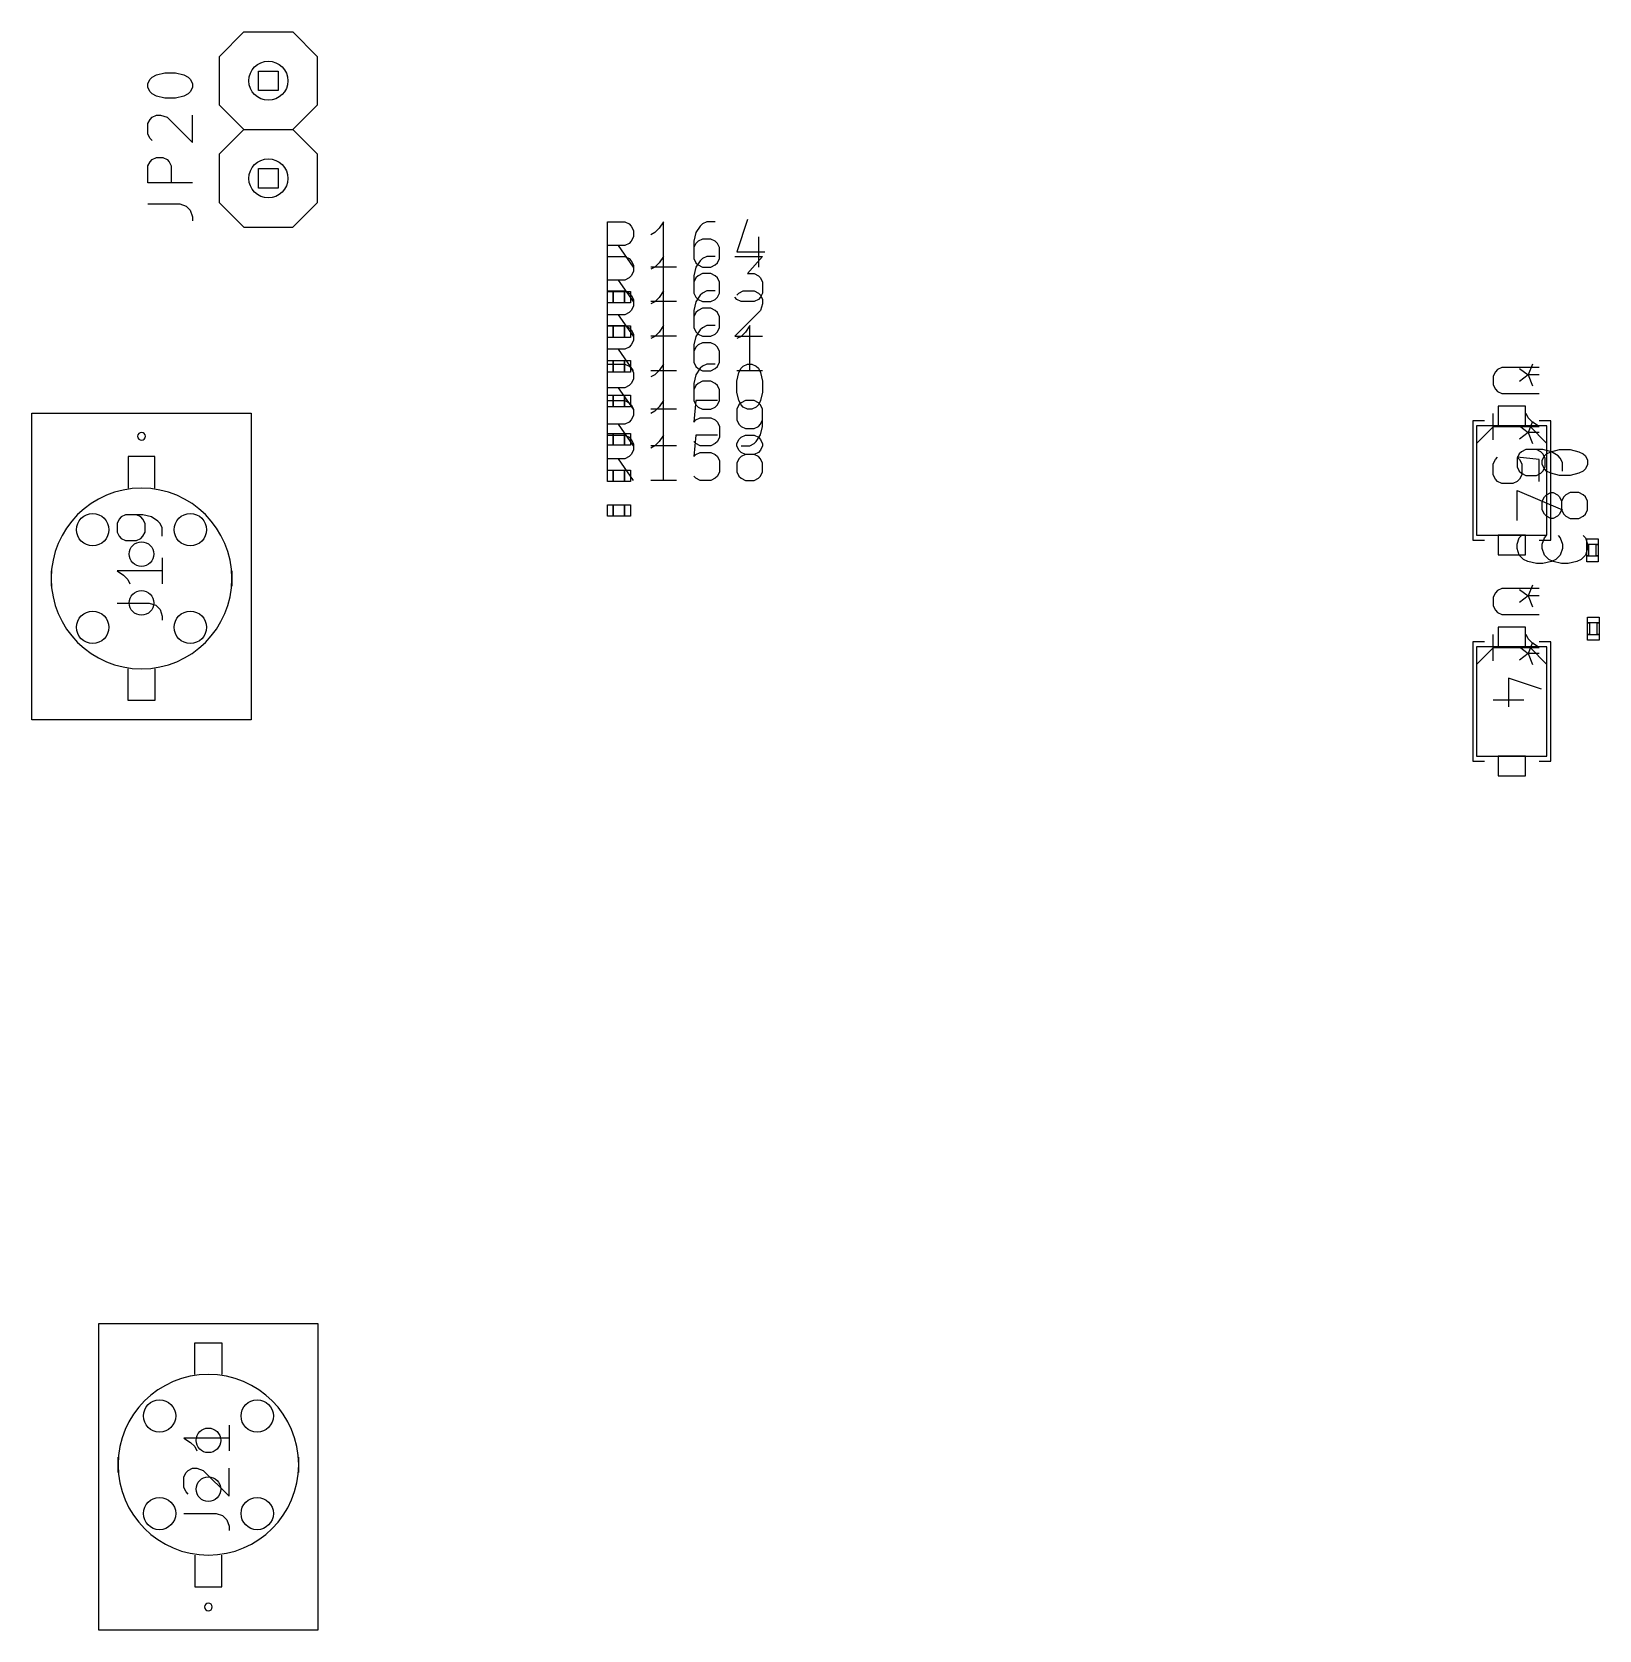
# Model space of a CAD drawing. Header units: millimetres. Extents: x -1 to 260, y -75 to 300.
# Drawn here: x 72.35 to 113.12, y 152.46 to 194.04 of the extents above; entities that cross this region are included whole.
import ezdxf

# ---------------------------------------------------------------- set-up
doc = ezdxf.new("R2010")
doc.units = ezdxf.units.MM
for name, color, linetype, true_color in [('Edge.Cuts', 254, 'CONTINUOUS', 0xd0d2cd), ('F.Fab', 9, 'CONTINUOUS', 0xafafaf), ('F.Silkscreen', 41, 'CONTINUOUS', 0xf2eda1)]:
    doc.layers.add(name, color=color, linetype=linetype, true_color=true_color)

msp = doc.modelspace()

# ---------------------------------------------------------------- linework, layer by layer
at = {"layer": 'Edge.Cuts'}
for centre, radius in [((78.5, 192.77), 0.508), ((78.5, 190.23), 0.508), ((73.93, 181.09), 0.42), ((76.47, 181.09), 0.42), ((75.2, 180.455), 0.32), ((75.2, 179.185), 0.32), ((73.93, 178.55), 0.42), ((76.47, 178.55), 0.42), ((75.67, 158.031231), 0.42), ((78.21, 158.031231), 0.42), ((76.94, 157.396231), 0.32), ((76.94, 156.126231), 0.32), ((75.67, 155.491231), 0.42), ((78.21, 155.491231), 0.42)]:
    msp.add_circle(centre, radius, dxfattribs=at)
at = {"layer": 'F.Fab', "linetype": 'CONTINUOUS'}
for p, q in [((78.246, 192.516), (78.246, 193.024)), ((78.246, 193.024), (78.754, 193.024)), ((78.754, 193.024), (78.754, 192.516)), ((78.754, 192.516), (78.246, 192.516)), ((78.246, 189.976), (78.246, 190.484)), ((78.246, 190.484), (78.754, 190.484)), ((78.754, 190.484), (78.754, 189.976)), ((78.754, 189.976), (78.246, 189.976)), ((87.32, 186.99), (87.32, 187.29)), ((87.32, 187.29), (87.47, 187.29)), ((87.47, 187.29), (87.47, 186.99)), ((87.77, 186.99), (87.77, 187.29)), ((87.77, 187.29), (87.92, 187.29)), ((87.92, 187.29), (87.92, 186.99)), ((87.47, 186.99), (87.32, 186.99)), ((87.92, 186.99), (87.77, 186.99)), ((87.32, 186.09), (87.32, 186.39)), ((87.32, 186.39), (87.47, 186.39)), ((87.47, 186.39), (87.47, 186.09)), ((87.77, 186.09), (87.77, 186.39)), ((87.77, 186.39), (87.92, 186.39)), ((87.92, 186.39), (87.92, 186.09)), ((87.47, 186.09), (87.32, 186.09)), ((87.92, 186.09), (87.77, 186.09)), ((87.32, 185.19), (87.32, 185.49)), ((87.32, 185.49), (87.47, 185.49)), ((87.47, 185.49), (87.47, 185.19)), ((87.77, 185.19), (87.77, 185.49)), ((87.77, 185.49), (87.92, 185.49)), ((87.92, 185.49), (87.92, 185.19)), ((87.47, 185.19), (87.32, 185.19)), ((87.92, 185.19), (87.77, 185.19)), ((87.32, 184.29), (87.32, 184.59)), ((87.32, 184.59), (87.47, 184.59)), ((87.47, 184.29), (87.32, 184.29)), ((87.47, 184.59), (87.47, 184.29)), ((87.77, 184.29), (87.77, 184.59)), ((87.77, 184.59), (87.92, 184.59)), ((87.92, 184.29), (87.77, 184.29)), ((87.92, 184.59), (87.92, 184.29)), ((110.4944, 184.3004), (110.4944, 183.7924)), ((111.2056, 184.3004), (110.4944, 184.3004)), ((111.2056, 183.7924), (111.2056, 184.3004)), ((72.35, 184.12), (78.05, 184.12)), ((72.35, 176.145), (72.35, 184.12)), ((78.05, 184.12), (78.05, 176.145)), ((109.9356, 183.7924), (109.9356, 180.9476)), ((110.3928, 183.7924), (109.9356, 183.3352)), ((111.7644, 183.7924), (109.9356, 183.7924)), ((110.4944, 183.7924), (111.2056, 183.7924)), ((111.047232, 183.78823), (111.274623, 183.617688)), ((111.388318, 183.901926), (111.274623, 183.617688)), ((111.3072, 183.7924), (111.7644, 183.3352)), ((111.7644, 180.9476), (111.7644, 183.7924)), ((87.32, 183.29), (87.32, 183.59)), ((87.32, 183.59), (87.47, 183.59)), ((87.47, 183.59), (87.47, 183.29)), ((87.77, 183.29), (87.77, 183.59)), ((87.77, 183.59), (87.92, 183.59)), ((87.92, 183.59), (87.92, 183.29)), ((111.274623, 183.617688), (111.047232, 183.447145)), ((111.558861, 183.617688), (111.274623, 183.617688)), ((111.274623, 183.617688), (111.388318, 183.333449)), ((74.85, 182.995), (74.85, 182.17)), ((75.55, 182.995), (74.85, 182.995)), ((75.55, 182.17), (75.55, 182.995)), ((87.47, 183.29), (87.32, 183.29)), ((87.92, 183.29), (87.77, 183.29)), ((87.32, 182.34), (87.32, 182.64)), ((87.32, 182.64), (87.47, 182.64)), ((87.47, 182.64), (87.47, 182.34)), ((87.77, 182.34), (87.77, 182.64)), ((87.77, 182.64), (87.92, 182.64)), ((87.92, 182.64), (87.92, 182.34)), ((87.47, 182.34), (87.32, 182.34)), ((87.92, 182.34), (87.77, 182.34)), ((87.32, 181.44), (87.32, 181.74)), ((87.32, 181.74), (87.47, 181.74)), ((87.47, 181.74), (87.47, 181.44)), ((87.77, 181.44), (87.77, 181.74)), ((87.77, 181.74), (87.92, 181.74)), ((87.92, 181.74), (87.92, 181.44)), ((87.47, 181.44), (87.32, 181.44)), ((87.92, 181.44), (87.77, 181.44)), ((109.9356, 180.9476), (111.7644, 180.9476)), ((110.4944, 180.9476), (110.4944, 180.4396)), ((111.2056, 180.9476), (110.4944, 180.9476)), ((111.2056, 180.4396), (111.2056, 180.9476)), ((112.799396, 180.706018), (112.799396, 180.856018)), ((112.799396, 180.856018), (113.099396, 180.856018)), ((112.799396, 180.406018), (112.799396, 180.706018)), ((112.799396, 180.706018), (112.849396, 180.706018)), ((113.099396, 180.706018), (112.799396, 180.706018)), ((112.849396, 180.706018), (112.849396, 180.406018)), ((113.049396, 180.406018), (113.049396, 180.706018)), ((113.049396, 180.706018), (113.099396, 180.706018)), ((113.099396, 180.856018), (113.099396, 180.706018)), ((113.099396, 180.706018), (113.099396, 180.406018)), ((110.4944, 180.4396), (111.2056, 180.4396)), ((112.849396, 180.406018), (112.799396, 180.406018)), ((112.799396, 180.256018), (112.799396, 180.406018)), ((112.799396, 180.406018), (113.099396, 180.406018)), ((113.099396, 180.256018), (112.799396, 180.256018)), ((113.099396, 180.406018), (113.049396, 180.406018)), ((113.099396, 180.406018), (113.099396, 180.256018)), ((112.819978, 178.665056), (112.819978, 178.815056)), ((112.819978, 178.815056), (113.119978, 178.815056)), ((113.119978, 178.815056), (113.119978, 178.665056)), ((110.4944, 178.5504), (110.4944, 178.0424)), ((111.2056, 178.5504), (110.4944, 178.5504)), ((111.2056, 178.0424), (111.2056, 178.5504)), ((113.119978, 178.665056), (112.819978, 178.665056)), ((112.819978, 178.365056), (112.819978, 178.665056)), ((112.819978, 178.665056), (112.869978, 178.665056)), ((112.869978, 178.665056), (112.869978, 178.365056)), ((113.069978, 178.365056), (113.069978, 178.665056)), ((113.069978, 178.665056), (113.119978, 178.665056)), ((113.119978, 178.665056), (113.119978, 178.365056)), ((109.9356, 178.0424), (109.9356, 175.1976)), ((110.3928, 178.0424), (109.9356, 177.5852)), ((111.7644, 178.0424), (109.9356, 178.0424)), ((110.4944, 178.0424), (111.2056, 178.0424)), ((111.047232, 178.03823), (111.274623, 177.867688)), ((111.388318, 178.151926), (111.274623, 177.867688)), ((111.3072, 178.0424), (111.7644, 177.5852)), ((111.7644, 175.1976), (111.7644, 178.0424)), ((112.869978, 178.365056), (112.819978, 178.365056)), ((112.819978, 178.215056), (112.819978, 178.365056)), ((112.819978, 178.365056), (113.119978, 178.365056)), ((113.119978, 178.215056), (112.819978, 178.215056)), ((113.119978, 178.365056), (113.069978, 178.365056)), ((113.119978, 178.365056), (113.119978, 178.215056)), ((111.274623, 177.867688), (111.047232, 177.697145)), ((111.558861, 177.867688), (111.274623, 177.867688)), ((111.274623, 177.867688), (111.388318, 177.583449)), ((74.85, 176.645), (74.85, 177.47)), ((75.55, 177.47), (75.55, 176.645)), ((75.55, 176.645), (74.85, 176.645)), ((78.05, 176.145), (72.35, 176.145)), ((109.9356, 175.1976), (111.7644, 175.1976)), ((110.4944, 175.1976), (110.4944, 174.6896)), ((111.2056, 175.1976), (110.4944, 175.1976)), ((111.2056, 174.6896), (111.2056, 175.1976)), ((110.4944, 174.6896), (111.2056, 174.6896)), ((74.09, 160.436231), (79.79, 160.436231)), ((74.09, 152.461231), (74.09, 160.436231)), ((79.79, 160.436231), (79.79, 152.461231)), ((76.59, 159.936231), (77.29, 159.936231)), ((76.59, 159.111231), (76.59, 159.936231)), ((77.29, 159.936231), (77.29, 159.111231)), ((76.59, 154.411231), (76.59, 153.586231)), ((77.29, 153.586231), (77.29, 154.411231)), ((76.59, 153.586231), (77.29, 153.586231)), ((79.79, 152.461231), (74.09, 152.461231))]:
    msp.add_line(p, q, dxfattribs=at)
at = {"layer": 'F.Fab'}
for centre, radius in [((78.5, 192.77), 0.508), ((78.5, 190.23), 0.508), ((73.93, 181.09), 0.42), ((76.47, 181.09), 0.42), ((75.2, 180.455), 0.32), ((75.2, 179.185), 0.32), ((73.93, 178.55), 0.42), ((76.47, 178.55), 0.42), ((75.67, 158.031231), 0.42), ((78.21, 158.031231), 0.42), ((76.94, 157.396231), 0.32), ((76.94, 156.126231), 0.32), ((75.67, 155.491231), 0.42), ((78.21, 155.491231), 0.42)]:
    msp.add_circle(centre, radius, dxfattribs=at)
for centre, start, end in [((75.2, 179.82), -270, -90), ((75.2, 179.82), -90, 90), ((76.94, 156.761231), -270, -90), ((76.94, 156.761231), -90, 90)]:
    msp.add_arc(centre, 2.35, start, end, dxfattribs=at)
at = {"layer": 'F.Silkscreen', "linetype": 'CONTINUOUS'}
for p, q in [((77.23, 193.405), (77.865, 194.04)), ((77.865, 194.04), (79.135, 194.04)), ((79.135, 194.04), (79.77, 193.405)), ((77.23, 192.135), (77.23, 193.405)), ((79.77, 193.405), (79.77, 192.135)), ((75.588253, 192.921397), (75.808387, 192.97643)), ((75.808387, 192.97643), (76.083553, 192.97643)), ((76.083553, 192.97643), (76.303687, 192.921397)), ((75.36812, 192.701263), (75.423153, 192.81133)), ((75.36812, 192.591197), (75.36812, 192.701263)), ((75.423153, 192.48113), (75.36812, 192.591197)), ((75.423153, 192.81133), (75.478187, 192.866363)), ((75.478187, 192.866363), (75.588253, 192.921397)), ((76.303687, 192.921397), (76.413753, 192.866363)), ((76.413753, 192.866363), (76.468787, 192.81133)), ((76.468787, 192.81133), (76.52382, 192.701263)), ((76.52382, 192.591197), (76.468787, 192.48113)), ((76.52382, 192.701263), (76.52382, 192.591197)), ((75.478187, 192.426097), (75.423153, 192.48113)), ((75.588253, 192.371063), (75.478187, 192.426097)), ((75.808387, 192.31603), (75.588253, 192.371063)), ((76.083553, 192.31603), (75.808387, 192.31603)), ((76.303687, 192.371063), (76.083553, 192.31603)), ((76.413753, 192.426097), (76.303687, 192.371063)), ((76.468787, 192.48113), (76.413753, 192.426097)), ((77.865, 191.5), (77.23, 192.135)), ((79.77, 192.135), (79.135, 191.5)), ((75.36812, 191.65563), (75.423153, 191.765696)), ((75.423153, 191.765696), (75.478187, 191.82073)), ((75.478187, 191.82073), (75.588253, 191.875763)), ((75.588253, 191.875763), (75.69832, 191.875763)), ((75.69832, 191.875763), (75.86342, 191.82073)), ((75.86342, 191.82073), (76.52382, 191.16033)), ((76.52382, 191.16033), (76.52382, 191.875763)), ((75.36812, 191.380463), (75.36812, 191.65563)), ((75.423153, 191.270396), (75.36812, 191.380463)), ((75.478187, 191.215363), (75.423153, 191.270396)), ((77.23, 190.865), (77.865, 191.5)), ((77.865, 191.5), (79.135, 191.5)), ((79.135, 191.5), (79.77, 190.865)), ((77.23, 189.595), (77.23, 190.865)), ((79.77, 190.865), (79.77, 189.595)), ((75.36812, 190.554963), (75.423153, 190.66503)), ((75.36812, 190.114696), (75.36812, 190.554963)), ((75.423153, 190.66503), (75.478187, 190.720063)), ((75.478187, 190.720063), (75.588253, 190.775096)), ((75.588253, 190.775096), (75.753353, 190.775096)), ((75.753353, 190.775096), (75.86342, 190.720063)), ((75.86342, 190.720063), (75.918453, 190.66503)), ((75.918453, 190.66503), (75.973487, 190.554963)), ((75.973487, 190.554963), (75.973487, 190.114696)), ((76.52382, 190.114696), (75.36812, 190.114696)), ((75.36812, 189.564363), (76.19362, 189.564363)), ((76.19362, 189.564363), (76.35872, 189.50933)), ((76.35872, 189.50933), (76.468787, 189.399263)), ((76.468787, 189.399263), (76.52382, 189.234163)), ((76.52382, 189.234163), (76.52382, 189.124097)), ((77.23, 189.595), (77.865, 188.96)), ((79.135, 188.96), (79.77, 189.595)), ((77.865, 188.96), (79.135, 188.96)), ((87.326619, 187.923844), (87.326619, 189.100372)), ((87.326619, 189.100372), (87.77482, 189.100372)), ((87.77482, 189.100372), (87.886871, 189.044347)), ((87.886871, 189.044347), (87.942896, 188.988322)), ((87.942896, 188.988322), (87.998921, 188.876272)), ((87.998921, 188.876272), (87.998921, 188.708196)), ((88.559172, 188.820247), (88.447122, 188.764222)), ((88.671223, 188.932297), (88.559172, 188.820247)), ((88.783273, 189.100372), (88.671223, 188.932297)), ((88.783273, 187.923844), (88.783273, 189.100372)), ((89.62365, 188.820247), (89.567625, 188.596146)), ((89.735701, 188.988322), (89.62365, 188.820247)), ((89.791726, 189.044347), (89.735701, 188.988322)), ((89.903776, 189.100372), (89.791726, 189.044347)), ((90.127877, 189.100372), (89.903776, 189.100372)), ((90.968254, 189.156398), (90.688128, 188.31602)), ((87.77482, 188.484096), (87.326619, 188.484096)), ((87.998921, 187.923844), (87.606745, 188.484096)), ((87.886871, 188.540121), (87.77482, 188.484096)), ((87.942896, 188.596146), (87.886871, 188.540121)), ((87.998921, 188.708196), (87.942896, 188.596146)), ((89.567625, 188.596146), (89.567625, 188.147945)), ((89.62365, 188.540121), (89.567625, 188.428071)), ((89.679675, 188.596146), (89.62365, 188.540121)), ((89.791726, 188.652171), (89.679675, 188.596146)), ((90.015826, 188.652171), (89.791726, 188.652171)), ((90.127877, 188.596146), (90.015826, 188.652171)), ((90.183902, 188.540121), (90.127877, 188.596146)), ((90.239927, 188.428071), (90.183902, 188.540121)), ((90.239927, 188.147945), (90.239927, 188.428071)), ((91.24838, 188.708196), (91.24838, 187.923844)), ((87.326619, 187.023844), (87.326619, 188.200372)), ((87.326619, 188.200372), (87.77482, 188.200372)), ((87.77482, 188.200372), (87.886871, 188.144347)), ((87.886871, 188.144347), (87.942896, 188.088322)), ((87.942896, 188.088322), (87.998921, 187.976272)), ((87.998921, 187.976272), (87.998921, 187.808196)), ((88.671223, 188.032297), (88.559172, 187.920247)), ((88.783273, 188.200372), (88.671223, 188.032297)), ((88.783273, 187.023844), (88.783273, 188.200372)), ((89.567625, 188.147945), (89.62365, 188.035895)), ((89.735701, 188.088322), (89.62365, 187.920247)), ((89.62365, 188.035895), (89.679675, 187.97987)), ((89.679675, 187.97987), (89.791726, 187.923844)), ((89.791726, 188.144347), (89.735701, 188.088322)), ((89.903776, 188.200372), (89.791726, 188.144347)), ((90.127877, 188.200372), (89.903776, 188.200372)), ((90.015826, 187.923844), (90.127877, 187.97987)), ((90.127877, 187.97987), (90.183902, 188.035895)), ((90.183902, 188.035895), (90.239927, 188.147945)), ((90.632103, 188.200372), (91.36043, 188.200372)), ((90.688128, 188.31602), (91.416455, 188.31602)), ((91.36043, 188.200372), (90.968254, 187.752171)), ((87.77482, 187.584096), (87.326619, 187.584096)), ((87.998921, 187.023844), (87.606745, 187.584096)), ((87.886871, 187.640121), (87.77482, 187.584096)), ((87.942896, 187.696146), (87.886871, 187.640121)), ((87.998921, 187.808196), (87.942896, 187.696146)), ((89.119424, 187.923844), (88.447122, 187.923844)), ((88.559172, 187.920247), (88.447122, 187.864222)), ((89.62365, 187.920247), (89.567625, 187.696146)), ((89.567625, 187.696146), (89.567625, 187.247945)), ((89.62365, 187.640121), (89.567625, 187.528071)), ((89.679675, 187.696146), (89.62365, 187.640121)), ((89.791726, 187.752171), (89.679675, 187.696146)), ((89.791726, 187.923844), (90.015826, 187.923844)), ((90.015826, 187.752171), (89.791726, 187.752171)), ((90.127877, 187.696146), (90.015826, 187.752171)), ((90.183902, 187.640121), (90.127877, 187.696146)), ((90.239927, 187.528071), (90.183902, 187.640121)), ((90.239927, 187.247945), (90.239927, 187.528071)), ((90.968254, 187.752171), (91.136329, 187.752171)), ((91.136329, 187.752171), (91.24838, 187.696146)), ((91.24838, 187.696146), (91.304405, 187.640121)), ((91.304405, 187.640121), (91.36043, 187.528071)), ((91.36043, 187.528071), (91.36043, 187.247945)), ((87.326619, 186.123844), (87.326619, 187.300372)), ((87.326619, 187.300372), (87.77482, 187.300372)), ((87.47, 186.99), (87.47, 187.29)), ((87.47, 187.29), (87.77, 187.29)), ((87.77, 187.29), (87.77, 186.99)), ((87.77482, 187.300372), (87.886871, 187.244347)), ((87.886871, 187.244347), (87.942896, 187.188322)), ((87.942896, 187.188322), (87.998921, 187.076272)), ((88.671223, 187.132297), (88.559172, 187.020247)), ((88.783273, 187.300372), (88.671223, 187.132297)), ((88.783273, 186.123844), (88.783273, 187.300372)), ((89.567625, 187.247945), (89.62365, 187.135895)), ((89.735701, 187.188322), (89.62365, 187.020247)), ((89.62365, 187.135895), (89.679675, 187.07987)), ((89.791726, 187.244347), (89.735701, 187.188322)), ((89.903776, 187.300372), (89.791726, 187.244347)), ((90.127877, 187.300372), (89.903776, 187.300372)), ((90.127877, 187.07987), (90.183902, 187.135895)), ((90.183902, 187.135895), (90.239927, 187.247945)), ((90.688128, 187.07987), (90.632103, 187.135895)), ((90.688128, 187.188322), (90.744153, 187.244347)), ((90.744153, 187.244347), (90.856204, 187.300372)), ((90.856204, 187.300372), (91.136329, 187.300372)), ((91.136329, 187.300372), (91.24838, 187.244347)), ((91.24838, 187.244347), (91.304405, 187.188322)), ((91.304405, 187.135895), (91.24838, 187.07987)), ((91.36043, 187.247945), (91.304405, 187.135895)), ((91.304405, 187.188322), (91.36043, 187.076272)), ((87.77, 186.99), (87.47, 186.99)), ((87.886871, 186.740121), (87.77482, 186.684096)), ((87.942896, 186.796146), (87.886871, 186.740121)), ((87.998921, 186.908196), (87.942896, 186.796146)), ((87.998921, 187.076272), (87.998921, 186.908196)), ((89.119424, 187.023844), (88.447122, 187.023844)), ((88.559172, 187.020247), (88.447122, 186.964222)), ((89.62365, 187.020247), (89.567625, 186.796146)), ((89.567625, 186.796146), (89.567625, 186.347945)), ((89.62365, 186.740121), (89.567625, 186.628071)), ((89.679675, 186.796146), (89.62365, 186.740121)), ((89.679675, 187.07987), (89.791726, 187.023844)), ((89.791726, 186.852171), (89.679675, 186.796146)), ((89.791726, 187.023844), (90.015826, 187.023844)), ((90.015826, 186.852171), (89.791726, 186.852171)), ((90.015826, 187.023844), (90.127877, 187.07987)), ((90.127877, 186.796146), (90.015826, 186.852171)), ((90.183902, 186.740121), (90.127877, 186.796146)), ((90.239927, 186.628071), (90.183902, 186.740121)), ((91.304405, 186.796146), (90.632103, 186.123844)), ((90.800178, 187.023844), (90.688128, 187.07987)), ((91.136329, 187.023844), (90.800178, 187.023844)), ((91.24838, 187.07987), (91.136329, 187.023844)), ((91.36043, 186.964222), (91.304405, 186.796146)), ((91.36043, 187.076272), (91.36043, 186.964222)), ((87.77482, 186.684096), (87.326619, 186.684096)), ((87.326619, 185.223844), (87.326619, 186.400372)), ((87.326619, 186.400372), (87.77482, 186.400372)), ((87.47, 186.09), (87.47, 186.39)), ((87.47, 186.39), (87.77, 186.39)), ((87.998921, 186.123844), (87.606745, 186.684096)), ((87.77, 186.39), (87.77, 186.09)), ((87.77482, 186.400372), (87.886871, 186.344347)), ((87.886871, 186.344347), (87.942896, 186.288322)), ((87.942896, 186.288322), (87.998921, 186.176272)), ((88.783273, 186.400372), (88.671223, 186.232297)), ((88.783273, 185.223844), (88.783273, 186.400372)), ((89.567625, 186.347945), (89.62365, 186.235895)), ((89.735701, 186.288322), (89.62365, 186.120247)), ((89.791726, 186.344347), (89.735701, 186.288322)), ((89.903776, 186.400372), (89.791726, 186.344347)), ((90.127877, 186.400372), (89.903776, 186.400372)), ((90.183902, 186.235895), (90.239927, 186.347945)), ((90.239927, 186.347945), (90.239927, 186.628071)), ((91.024279, 186.400372), (90.912229, 186.232297)), ((91.024279, 185.223844), (91.024279, 186.400372)), ((87.77, 186.09), (87.47, 186.09)), ((87.942896, 185.896146), (87.886871, 185.840121)), ((87.998921, 186.008196), (87.942896, 185.896146)), ((87.998921, 186.176272), (87.998921, 186.008196)), ((89.119424, 186.123844), (88.447122, 186.123844)), ((88.559172, 186.120247), (88.447122, 186.064222)), ((88.671223, 186.232297), (88.559172, 186.120247)), ((89.62365, 186.120247), (89.567625, 185.896146)), ((89.567625, 185.896146), (89.567625, 185.447945)), ((89.62365, 186.235895), (89.679675, 186.17987)), ((89.679675, 185.896146), (89.62365, 185.840121)), ((89.679675, 186.17987), (89.791726, 186.123844)), ((89.791726, 185.952171), (89.679675, 185.896146)), ((89.791726, 186.123844), (90.015826, 186.123844)), ((90.015826, 185.952171), (89.791726, 185.952171)), ((90.015826, 186.123844), (90.127877, 186.17987)), ((90.127877, 185.896146), (90.015826, 185.952171)), ((90.127877, 186.17987), (90.183902, 186.235895)), ((90.183902, 185.840121), (90.127877, 185.896146)), ((90.632103, 186.123844), (91.36043, 186.123844)), ((90.800178, 186.120247), (90.688128, 186.064222)), ((90.912229, 186.232297), (90.800178, 186.120247)), ((87.77482, 185.784096), (87.326619, 185.784096)), ((87.47, 185.19), (87.47, 185.49)), ((87.47, 185.49), (87.77, 185.49)), ((87.998921, 185.223844), (87.606745, 185.784096)), ((87.77, 185.49), (87.77, 185.19)), ((87.886871, 185.840121), (87.77482, 185.784096)), ((89.62365, 185.840121), (89.567625, 185.728071)), ((89.567625, 185.447945), (89.62365, 185.335895)), ((90.239927, 185.728071), (90.183902, 185.840121)), ((90.183902, 185.335895), (90.239927, 185.447945)), ((90.239927, 185.447945), (90.239927, 185.728071)), ((87.326619, 184.223844), (87.326619, 185.400372)), ((87.326619, 185.400372), (87.77482, 185.400372)), ((87.77, 185.19), (87.47, 185.19)), ((87.77482, 185.400372), (87.886871, 185.344347)), ((87.886871, 185.344347), (87.942896, 185.288322)), ((87.942896, 185.288322), (87.998921, 185.176272)), ((87.998921, 185.176272), (87.998921, 185.008196)), ((89.119424, 185.223844), (88.447122, 185.223844)), ((88.559172, 185.120247), (88.447122, 185.064222)), ((88.671223, 185.232297), (88.559172, 185.120247)), ((88.783273, 185.400372), (88.671223, 185.232297)), ((88.783273, 184.223844), (88.783273, 185.400372)), ((89.62365, 185.120247), (89.567625, 184.896146)), ((89.62365, 185.335895), (89.679675, 185.27987)), ((89.735701, 185.288322), (89.62365, 185.120247)), ((89.679675, 185.27987), (89.791726, 185.223844)), ((89.791726, 185.344347), (89.735701, 185.288322)), ((89.903776, 185.400372), (89.791726, 185.344347)), ((89.791726, 185.223844), (90.015826, 185.223844)), ((90.127877, 185.400372), (89.903776, 185.400372)), ((90.015826, 185.223844), (90.127877, 185.27987)), ((90.127877, 185.27987), (90.183902, 185.335895)), ((91.36043, 185.223844), (90.688128, 185.223844)), ((90.688128, 184.952171), (90.744153, 185.176272)), ((90.744153, 185.176272), (90.800178, 185.288322)), ((90.800178, 185.288322), (90.856204, 185.344347)), ((90.856204, 185.344347), (90.968254, 185.400372)), ((90.968254, 185.400372), (91.080304, 185.400372)), ((91.080304, 185.400372), (91.192354, 185.344347)), ((91.192354, 185.344347), (91.24838, 185.288322)), ((91.24838, 185.288322), (91.304405, 185.176272)), ((91.304405, 185.176272), (91.36043, 184.952171)), ((110.422448, 185.200019), (110.365382, 185.085889)), ((110.365382, 185.085889), (110.365382, 184.857627)), ((110.479513, 185.257085), (110.422448, 185.200019)), ((110.593644, 185.31415), (110.479513, 185.257085)), ((111.563754, 185.31415), (110.593644, 185.31415)), ((111.047232, 185.28683), (111.274623, 185.116288)), ((111.274623, 185.116288), (111.047232, 184.945745)), ((111.388318, 185.400526), (111.274623, 185.116288)), ((111.558861, 185.116288), (111.274623, 185.116288)), ((111.274623, 185.116288), (111.388318, 184.832049)), ((87.77482, 184.784096), (87.326619, 184.784096)), ((87.998921, 184.223844), (87.606745, 184.784096)), ((87.886871, 184.840121), (87.77482, 184.784096)), ((87.942896, 184.896146), (87.886871, 184.840121)), ((87.998921, 185.008196), (87.942896, 184.896146)), ((89.567625, 184.896146), (89.567625, 184.447945)), ((89.62365, 184.840121), (89.567625, 184.728071)), ((89.679675, 184.896146), (89.62365, 184.840121)), ((89.791726, 184.952171), (89.679675, 184.896146)), ((90.015826, 184.952171), (89.791726, 184.952171)), ((90.127877, 184.896146), (90.015826, 184.952171)), ((90.183902, 184.840121), (90.127877, 184.896146)), ((90.239927, 184.728071), (90.183902, 184.840121)), ((90.239927, 184.447945), (90.239927, 184.728071)), ((90.688128, 184.672046), (90.688128, 184.952171)), ((90.744153, 184.447945), (90.688128, 184.672046)), ((91.36043, 184.672046), (91.304405, 184.447945)), ((91.36043, 184.952171), (91.36043, 184.672046)), ((110.365382, 184.857627), (110.422448, 184.743497)), ((110.422448, 184.743497), (110.479513, 184.686431)), ((110.479513, 184.686431), (110.593644, 184.629366)), ((110.593644, 184.629366), (111.563754, 184.629366)), ((87.326619, 183.273844), (87.326619, 184.450372)), ((87.326619, 184.450372), (87.77482, 184.450372)), ((87.47, 184.29), (87.47, 184.59)), ((87.47, 184.59), (87.77, 184.59)), ((87.77, 184.29), (87.47, 184.29)), ((87.77, 184.59), (87.77, 184.29)), ((87.77482, 184.450372), (87.886871, 184.394347)), ((87.886871, 184.394347), (87.942896, 184.338322)), ((87.942896, 184.338322), (87.998921, 184.226272)), ((87.998921, 184.226272), (87.998921, 184.058196)), ((89.119424, 184.223844), (88.447122, 184.223844)), ((88.671223, 184.282297), (88.559172, 184.170247)), ((88.783273, 184.450372), (88.671223, 184.282297)), ((88.783273, 183.273844), (88.783273, 184.450372)), ((89.62365, 184.450372), (89.567625, 183.890121)), ((89.567625, 184.447945), (89.62365, 184.335895)), ((90.183902, 184.450372), (89.62365, 184.450372)), ((89.62365, 184.335895), (89.679675, 184.27987)), ((89.679675, 184.27987), (89.791726, 184.223844)), ((89.791726, 184.223844), (90.015826, 184.223844)), ((90.015826, 184.223844), (90.127877, 184.27987)), ((90.127877, 184.27987), (90.183902, 184.335895)), ((90.183902, 184.335895), (90.239927, 184.447945)), ((90.744153, 184.338322), (90.688128, 184.226272)), ((90.688128, 184.226272), (90.688128, 183.946146)), ((90.800178, 184.335895), (90.744153, 184.447945)), ((90.800178, 184.394347), (90.744153, 184.338322)), ((90.912229, 184.450372), (90.800178, 184.394347)), ((90.856204, 184.27987), (90.800178, 184.335895)), ((90.968254, 184.223844), (90.856204, 184.27987)), ((91.136329, 184.450372), (90.912229, 184.450372)), ((91.080304, 184.223844), (90.968254, 184.223844)), ((91.192354, 184.27987), (91.080304, 184.223844)), ((91.24838, 184.394347), (91.136329, 184.450372)), ((91.24838, 184.335895), (91.192354, 184.27987)), ((91.304405, 184.447945), (91.24838, 184.335895)), ((91.304405, 184.338322), (91.24838, 184.394347)), ((91.36043, 184.226272), (91.304405, 184.338322)), ((91.36043, 183.778071), (91.36043, 184.226272)), ((87.77482, 183.834096), (87.326619, 183.834096)), ((87.998921, 183.273844), (87.606745, 183.834096)), ((87.886871, 183.890121), (87.77482, 183.834096)), ((87.942896, 183.946146), (87.886871, 183.890121)), ((87.998921, 184.058196), (87.942896, 183.946146)), ((88.559172, 184.170247), (88.447122, 184.114222)), ((89.567625, 183.890121), (89.62365, 183.946146)), ((89.62365, 183.946146), (89.735701, 184.002171)), ((89.735701, 184.002171), (90.015826, 184.002171)), ((90.015826, 184.002171), (90.127877, 183.946146)), ((90.127877, 183.946146), (90.183902, 183.890121)), ((90.183902, 183.890121), (90.239927, 183.778071)), ((90.688128, 183.946146), (90.744153, 183.834096)), ((90.744153, 183.834096), (90.800178, 183.778071)), ((91.24838, 183.778071), (91.304405, 183.834096)), ((91.304405, 183.834096), (91.36043, 183.946146)), ((109.834, 183.9194), (109.834, 180.8206)), ((110.1388, 183.9194), (109.834, 183.9194)), ((110.365382, 183.430994), (110.365382, 184.115778)), ((111.278428, 184.001648), (111.221362, 184.115778)), ((111.392558, 183.887517), (111.278428, 184.001648)), ((111.563754, 183.773386), (111.392558, 183.887517)), ((111.866, 183.9194), (111.5612, 183.9194)), ((111.866, 180.8206), (111.866, 183.9194)), ((87.326619, 182.373844), (87.326619, 183.550372)), ((87.326619, 183.550372), (87.77482, 183.550372)), ((87.47, 183.29), (87.47, 183.59)), ((87.47, 183.59), (87.77, 183.59)), ((87.77, 183.59), (87.77, 183.29)), ((87.77482, 183.550372), (87.886871, 183.494347)), ((87.886871, 183.494347), (87.942896, 183.438322)), ((87.942896, 183.438322), (87.998921, 183.326272)), ((88.671223, 183.382297), (88.559172, 183.270247)), ((88.783273, 183.550372), (88.671223, 183.382297)), ((88.783273, 182.373844), (88.783273, 183.550372)), ((89.62365, 183.550372), (89.567625, 182.990121)), ((89.62365, 183.32987), (89.567625, 183.385895)), ((90.183902, 183.550372), (89.62365, 183.550372)), ((90.183902, 183.385895), (90.127877, 183.32987)), ((90.239927, 183.497945), (90.183902, 183.385895)), ((90.239927, 183.778071), (90.239927, 183.497945)), ((90.688128, 183.326272), (90.744153, 183.438322)), ((90.744153, 183.438322), (90.800178, 183.494347)), ((90.800178, 183.778071), (90.912229, 183.722046)), ((90.800178, 183.494347), (90.912229, 183.550372)), ((90.912229, 183.722046), (91.136329, 183.722046)), ((90.912229, 183.550372), (91.136329, 183.550372)), ((91.136329, 183.722046), (91.24838, 183.778071)), ((91.136329, 183.550372), (91.24838, 183.494347)), ((91.136329, 183.32987), (91.192354, 183.385895)), ((91.192354, 183.385895), (91.304405, 183.55397)), ((91.24838, 183.494347), (91.304405, 183.438322)), ((91.304405, 183.55397), (91.36043, 183.778071)), ((91.304405, 183.438322), (91.36043, 183.326272)), ((110.365382, 183.773386), (111.563754, 183.773386)), ((87.77, 183.29), (87.47, 183.29)), ((87.886871, 182.990121), (87.77482, 182.934096)), ((87.942896, 183.046146), (87.886871, 182.990121)), ((87.998921, 183.158196), (87.942896, 183.046146)), ((87.998921, 183.326272), (87.998921, 183.158196)), ((89.119424, 183.273844), (88.447122, 183.273844)), ((88.559172, 183.270247), (88.447122, 183.214222)), ((89.567625, 182.990121), (89.62365, 183.046146)), ((89.735701, 183.273844), (89.62365, 183.32987)), ((89.62365, 183.046146), (89.735701, 183.102171)), ((90.015826, 183.273844), (89.735701, 183.273844)), ((89.735701, 183.102171), (90.015826, 183.102171)), ((90.127877, 183.32987), (90.015826, 183.273844)), ((90.015826, 183.102171), (90.127877, 183.046146)), ((90.127877, 183.046146), (90.183902, 182.990121)), ((90.183902, 182.990121), (90.239927, 182.878071)), ((90.688128, 183.270247), (90.688128, 183.326272)), ((90.744153, 183.158196), (90.688128, 183.270247)), ((90.800178, 183.102171), (90.744153, 183.158196)), ((90.800178, 182.990121), (90.744153, 182.934096)), ((90.800178, 183.273844), (91.024279, 183.273844)), ((90.912229, 183.046146), (90.800178, 183.102171)), ((90.912229, 183.046146), (90.800178, 182.990121)), ((91.136329, 183.046146), (90.912229, 183.046146)), ((91.024279, 183.273844), (91.136329, 183.32987)), ((91.24838, 183.102171), (91.136329, 183.046146)), ((91.24838, 182.990121), (91.136329, 183.046146)), ((91.304405, 183.158196), (91.24838, 183.102171)), ((91.304405, 182.934096), (91.24838, 182.990121)), ((91.36043, 183.270247), (91.304405, 183.158196)), ((91.36043, 183.326272), (91.36043, 183.270247)), ((110.422448, 182.917406), (110.479513, 182.974471)), ((111.045048, 183.063895), (110.989023, 182.951844)), ((110.989023, 182.951844), (110.989023, 182.727744)), ((111.563754, 182.917406), (110.993101, 182.974471)), ((110.993101, 182.974471), (111.050166, 182.917406)), ((111.101073, 183.11992), (111.045048, 183.063895)), ((111.213123, 183.175945), (111.101073, 183.11992)), ((111.661324, 183.175945), (111.213123, 183.175945)), ((111.605299, 183.11992), (111.493249, 183.175945)), ((111.661324, 183.063895), (111.605299, 183.11992)), ((111.643342, 182.895819), (111.699367, 183.007869)), ((111.885425, 183.11992), (111.661324, 183.175945)), ((111.71735, 182.951844), (111.661324, 183.063895)), ((111.699367, 183.007869), (111.755392, 183.063895)), ((111.71735, 182.727744), (111.71735, 182.951844)), ((111.755392, 183.063895), (111.867442, 183.11992)), ((111.867442, 183.11992), (112.091543, 183.175945)), ((112.0535, 183.007869), (111.885425, 183.11992)), ((112.109526, 182.951844), (112.0535, 183.007869)), ((112.091543, 183.175945), (112.371669, 183.175945)), ((112.165551, 182.839794), (112.109526, 182.951844)), ((112.371669, 183.175945), (112.595769, 183.11992)), ((112.595769, 183.11992), (112.707819, 183.063895)), ((112.707819, 183.063895), (112.763845, 183.007869)), ((112.763845, 183.007869), (112.81987, 182.895819)), ((87.77482, 182.934096), (87.326619, 182.934096)), ((87.47, 182.34), (87.47, 182.64)), ((87.47, 182.64), (87.77, 182.64)), ((87.998921, 182.373844), (87.606745, 182.934096)), ((87.77, 182.64), (87.77, 182.34)), ((90.239927, 182.597945), (90.183902, 182.485895)), ((90.239927, 182.878071), (90.239927, 182.597945)), ((90.744153, 182.934096), (90.688128, 182.822046)), ((90.688128, 182.822046), (90.688128, 182.597945)), ((90.688128, 182.597945), (90.744153, 182.485895)), ((91.36043, 182.822046), (91.304405, 182.934096)), ((91.304405, 182.485895), (91.36043, 182.597945)), ((91.36043, 182.597945), (91.36043, 182.822046)), ((110.365382, 182.803275), (110.422448, 182.917406)), ((110.365382, 182.517949), (110.365382, 182.803275)), ((110.989023, 182.727744), (111.045048, 182.615693)), ((111.045048, 182.615693), (111.101073, 182.559668)), ((111.050166, 182.917406), (111.107232, 182.803275)), ((111.101073, 182.559668), (111.213123, 182.503643)), ((111.107232, 182.803275), (111.107232, 182.517949)), ((111.493249, 182.503643), (111.605299, 182.559668)), ((111.563754, 182.346753), (111.563754, 182.917406)), ((111.605299, 182.559668), (111.661324, 182.615693)), ((111.643342, 182.783769), (111.643342, 182.895819)), ((111.699367, 182.671719), (111.643342, 182.783769)), ((111.661324, 182.615693), (111.71735, 182.727744)), ((111.755392, 182.615693), (111.699367, 182.671719)), ((111.867442, 182.559668), (111.755392, 182.615693)), ((112.091543, 182.503643), (111.867442, 182.559668)), ((112.165551, 182.615693), (112.165551, 182.839794)), ((112.595769, 182.559668), (112.371669, 182.503643)), ((112.707819, 182.615693), (112.595769, 182.559668)), ((112.763845, 182.671719), (112.707819, 182.615693)), ((112.81987, 182.783769), (112.763845, 182.671719)), ((112.81987, 182.895819), (112.81987, 182.783769)), ((87.77, 182.34), (87.47, 182.34)), ((89.119424, 182.373844), (88.447122, 182.373844)), ((89.62365, 182.42987), (89.567625, 182.485895)), ((89.735701, 182.373844), (89.62365, 182.42987)), ((90.015826, 182.373844), (89.735701, 182.373844)), ((90.127877, 182.42987), (90.015826, 182.373844)), ((90.183902, 182.485895), (90.127877, 182.42987)), ((90.744153, 182.485895), (90.800178, 182.42987)), ((90.800178, 182.42987), (90.912229, 182.373844)), ((90.912229, 182.373844), (91.136329, 182.373844)), ((91.136329, 182.373844), (91.24838, 182.42987)), ((91.24838, 182.42987), (91.304405, 182.485895)), ((110.422448, 182.403818), (110.365382, 182.517949)), ((110.479513, 182.346753), (110.422448, 182.403818)), ((110.593644, 182.289687), (110.479513, 182.346753)), ((110.87897, 182.289687), (110.593644, 182.289687)), ((110.993101, 182.346753), (110.87897, 182.289687)), ((111.050166, 182.403818), (110.993101, 182.346753)), ((111.107232, 182.517949), (111.050166, 182.403818)), ((111.213123, 182.503643), (111.493249, 182.503643)), ((112.371669, 182.503643), (112.091543, 182.503643)), ((87.47, 181.44), (87.47, 181.74)), ((87.47, 181.74), (87.77, 181.74)), ((87.77, 181.74), (87.77, 181.44)), ((110.989023, 181.327115), (110.989023, 182.111467)), ((110.989023, 182.111467), (112.165551, 181.607241)), ((111.643342, 181.831341), (111.699367, 181.943392)), ((111.643342, 181.607241), (111.643342, 181.831341)), ((111.699367, 181.943392), (111.755392, 181.999417)), ((111.755392, 181.999417), (111.867442, 182.055442)), ((111.867442, 182.055442), (111.923467, 182.055442)), ((111.923467, 182.055442), (112.035518, 181.999417)), ((112.035518, 181.999417), (112.091543, 181.943392)), ((112.091543, 181.943392), (112.147568, 181.831341)), ((112.203593, 181.943392), (112.147568, 181.831341)), ((112.147568, 181.831341), (112.147568, 181.607241)), ((112.259618, 181.999417), (112.203593, 181.943392)), ((112.371669, 182.055442), (112.259618, 181.999417)), ((112.595769, 182.055442), (112.371669, 182.055442)), ((112.707819, 181.999417), (112.595769, 182.055442)), ((112.763845, 181.943392), (112.707819, 181.999417)), ((112.81987, 181.831341), (112.763845, 181.943392)), ((112.81987, 181.607241), (112.81987, 181.831341)), ((74.618921, 181.365553), (74.562896, 181.253502)), ((74.674946, 181.421578), (74.618921, 181.365553)), ((74.786996, 181.477603), (74.674946, 181.421578)), ((75.235197, 181.477603), (74.786996, 181.477603)), ((75.179172, 181.421578), (75.067122, 181.477603)), ((75.235197, 181.365553), (75.179172, 181.421578)), ((75.459298, 181.421578), (75.235197, 181.477603)), ((75.291223, 181.253502), (75.235197, 181.365553)), ((75.627373, 181.309527), (75.459298, 181.421578)), ((75.683399, 181.253502), (75.627373, 181.309527)), ((87.77, 181.44), (87.47, 181.44)), ((111.699367, 181.49519), (111.643342, 181.607241)), ((111.755392, 181.439165), (111.699367, 181.49519)), ((111.867442, 181.38314), (111.755392, 181.439165)), ((111.923467, 181.38314), (111.867442, 181.38314)), ((112.035518, 181.439165), (111.923467, 181.38314)), ((112.091543, 181.49519), (112.035518, 181.439165)), ((112.147568, 181.607241), (112.091543, 181.49519)), ((112.147568, 181.607241), (112.203593, 181.49519)), ((112.203593, 181.49519), (112.259618, 181.439165)), ((112.259618, 181.439165), (112.371669, 181.38314)), ((112.371669, 181.38314), (112.595769, 181.38314)), ((112.595769, 181.38314), (112.707819, 181.439165)), ((112.707819, 181.439165), (112.763845, 181.49519)), ((112.763845, 181.49519), (112.81987, 181.607241)), ((74.562896, 181.253502), (74.562896, 181.029402)), ((74.562896, 181.029402), (74.618921, 180.917351)), ((74.618921, 180.917351), (74.674946, 180.861326)), ((75.179172, 180.861326), (75.235197, 180.917351)), ((75.235197, 180.917351), (75.291223, 181.029402)), ((75.291223, 181.029402), (75.291223, 181.253502)), ((75.739424, 181.141452), (75.683399, 181.253502)), ((75.739424, 180.917351), (75.739424, 181.141452)), ((110.989023, 180.710838), (111.045048, 180.878914)), ((111.045048, 180.878914), (111.101073, 180.934939)), ((111.643342, 180.710838), (111.699367, 180.878914)), ((111.699367, 180.878914), (111.755392, 180.934939)), ((112.0535, 180.934939), (112.109526, 180.878914)), ((112.109526, 180.878914), (112.165551, 180.710838)), ((112.707819, 180.934939), (112.763845, 180.878914)), ((112.763845, 180.878914), (112.81987, 180.710838)), ((74.674946, 180.861326), (74.786996, 180.805301)), ((74.786996, 180.805301), (75.067122, 180.805301)), ((75.067122, 180.805301), (75.179172, 180.861326)), ((109.834, 180.8206), (110.1388, 180.8206)), ((110.989023, 180.598788), (110.989023, 180.710838)), ((111.045048, 180.430713), (110.989023, 180.598788)), ((111.5612, 180.8206), (111.866, 180.8206)), ((111.643342, 180.598788), (111.643342, 180.710838)), ((111.699367, 180.430713), (111.643342, 180.598788)), ((112.165551, 180.598788), (112.109526, 180.430713)), ((112.165551, 180.710838), (112.165551, 180.598788)), ((112.81987, 180.598788), (112.763845, 180.430713)), ((112.81987, 180.710838), (112.81987, 180.598788)), ((75.739424, 180.3571), (75.739424, 179.684798)), ((111.157098, 180.318662), (111.045048, 180.430713)), ((111.269148, 180.262637), (111.157098, 180.318662)), ((111.493249, 180.206612), (111.269148, 180.262637)), ((111.661324, 180.206612), (111.493249, 180.206612)), ((111.885425, 180.262637), (111.661324, 180.206612)), ((111.811417, 180.318662), (111.699367, 180.430713)), ((111.923467, 180.262637), (111.811417, 180.318662)), ((111.997475, 180.318662), (111.885425, 180.262637)), ((112.147568, 180.206612), (111.923467, 180.262637)), ((112.109526, 180.430713), (111.997475, 180.318662)), ((112.315643, 180.206612), (112.147568, 180.206612)), ((112.539744, 180.262637), (112.315643, 180.206612)), ((112.651794, 180.318662), (112.539744, 180.262637)), ((112.763845, 180.430713), (112.651794, 180.318662)), ((72.85, 180.02), (72.85, 179.62)), ((75.739424, 180.020949), (74.562896, 180.020949)), ((74.562896, 180.020949), (74.730971, 179.908899)), ((74.730971, 179.908899), (74.843021, 179.796848)), ((74.843021, 179.796848), (74.899047, 179.684798)), ((77.55, 180.02), (77.55, 179.62)), ((111.388318, 179.650526), (111.274623, 179.366288)), ((110.422448, 179.450019), (110.365382, 179.335889)), ((110.365382, 179.335889), (110.365382, 179.107627)), ((110.479513, 179.507085), (110.422448, 179.450019)), ((110.593644, 179.56415), (110.479513, 179.507085)), ((111.563754, 179.56415), (110.593644, 179.56415)), ((111.047232, 179.53683), (111.274623, 179.366288)), ((111.274623, 179.366288), (111.047232, 179.195745)), ((111.558861, 179.366288), (111.274623, 179.366288)), ((111.274623, 179.366288), (111.388318, 179.082049)), ((74.562896, 179.180572), (75.403273, 179.180572)), ((75.403273, 179.180572), (75.571348, 179.124547)), ((75.571348, 179.124547), (75.683399, 179.012497)), ((75.683399, 179.012497), (75.739424, 178.844421)), ((75.739424, 178.844421), (75.739424, 178.732371)), ((110.365382, 179.107627), (110.422448, 178.993497)), ((110.422448, 178.993497), (110.479513, 178.936431)), ((110.479513, 178.936431), (110.593644, 178.879366)), ((110.593644, 178.879366), (111.563754, 178.879366)), ((109.834, 178.1694), (109.834, 175.0706)), ((110.1388, 178.1694), (109.834, 178.1694)), ((110.365382, 177.680994), (110.365382, 178.365778)), ((110.365382, 178.023386), (111.563754, 178.023386)), ((111.278428, 178.251648), (111.221362, 178.365778)), ((111.392558, 178.137517), (111.278428, 178.251648)), ((111.563754, 178.023386), (111.392558, 178.137517)), ((111.866, 178.1694), (111.5612, 178.1694)), ((111.866, 175.0706), (111.866, 178.1694)), ((111.62082, 176.939145), (110.76484, 177.224471)), ((110.76484, 177.224471), (110.76484, 176.482622)), ((111.164297, 176.653818), (110.365382, 176.653818)), ((109.834, 175.0706), (110.1388, 175.0706)), ((111.5612, 175.0706), (111.866, 175.0706)), ((77.479424, 157.792834), (77.479424, 157.120532)), ((77.479424, 157.456683), (76.302896, 157.456683)), ((76.302896, 157.456683), (76.470971, 157.344633)), ((76.470971, 157.344633), (76.583021, 157.232582)), ((76.583021, 157.232582), (76.639047, 157.120532)), ((74.59, 156.561231), (74.59, 156.961231)), ((79.29, 156.561231), (79.29, 156.961231)), ((76.302896, 156.44823), (76.358921, 156.560281)), ((76.302896, 156.168105), (76.302896, 156.44823)), ((76.358921, 156.560281), (76.414946, 156.616306)), ((76.414946, 156.616306), (76.526996, 156.672331)), ((76.526996, 156.672331), (76.639047, 156.672331)), ((76.639047, 156.672331), (76.807122, 156.616306)), ((76.807122, 156.616306), (77.479424, 155.944004)), ((77.479424, 155.944004), (77.479424, 156.672331)), ((76.358921, 156.056054), (76.302896, 156.168105)), ((76.414946, 156.000029), (76.358921, 156.056054)), ((76.302896, 155.495803), (77.143273, 155.495803)), ((77.143273, 155.495803), (77.311348, 155.439778)), ((77.311348, 155.439778), (77.423399, 155.327728)), ((77.423399, 155.327728), (77.479424, 155.159652)), ((77.479424, 155.159652), (77.479424, 155.047602))]:
    msp.add_line(p, q, dxfattribs=at)
at = {"layer": 'F.Silkscreen'}
for centre, radius in [((78.5, 192.77), 0.508), ((78.5, 190.23), 0.508), ((73.93, 181.09), 0.42), ((76.47, 181.09), 0.42), ((75.2, 180.455), 0.32), ((75.2, 179.185), 0.32), ((73.93, 178.55), 0.42), ((76.47, 178.55), 0.42), ((75.67, 158.031231), 0.42), ((78.21, 158.031231), 0.42), ((76.94, 157.396231), 0.32), ((76.94, 156.126231), 0.32), ((75.67, 155.491231), 0.42), ((78.21, 155.491231), 0.42)]:
    msp.add_circle(centre, radius, dxfattribs=at)
for centre, start, end in [((75.2, 183.52), 0, 180), ((75.2, 183.52), -180, 0), ((76.94, 153.061231), 0, 180), ((76.94, 153.061231), -180, 0)]:
    msp.add_arc(centre, 0.1, start, end, dxfattribs=at)

doc.saveas('drawing.dxf')
